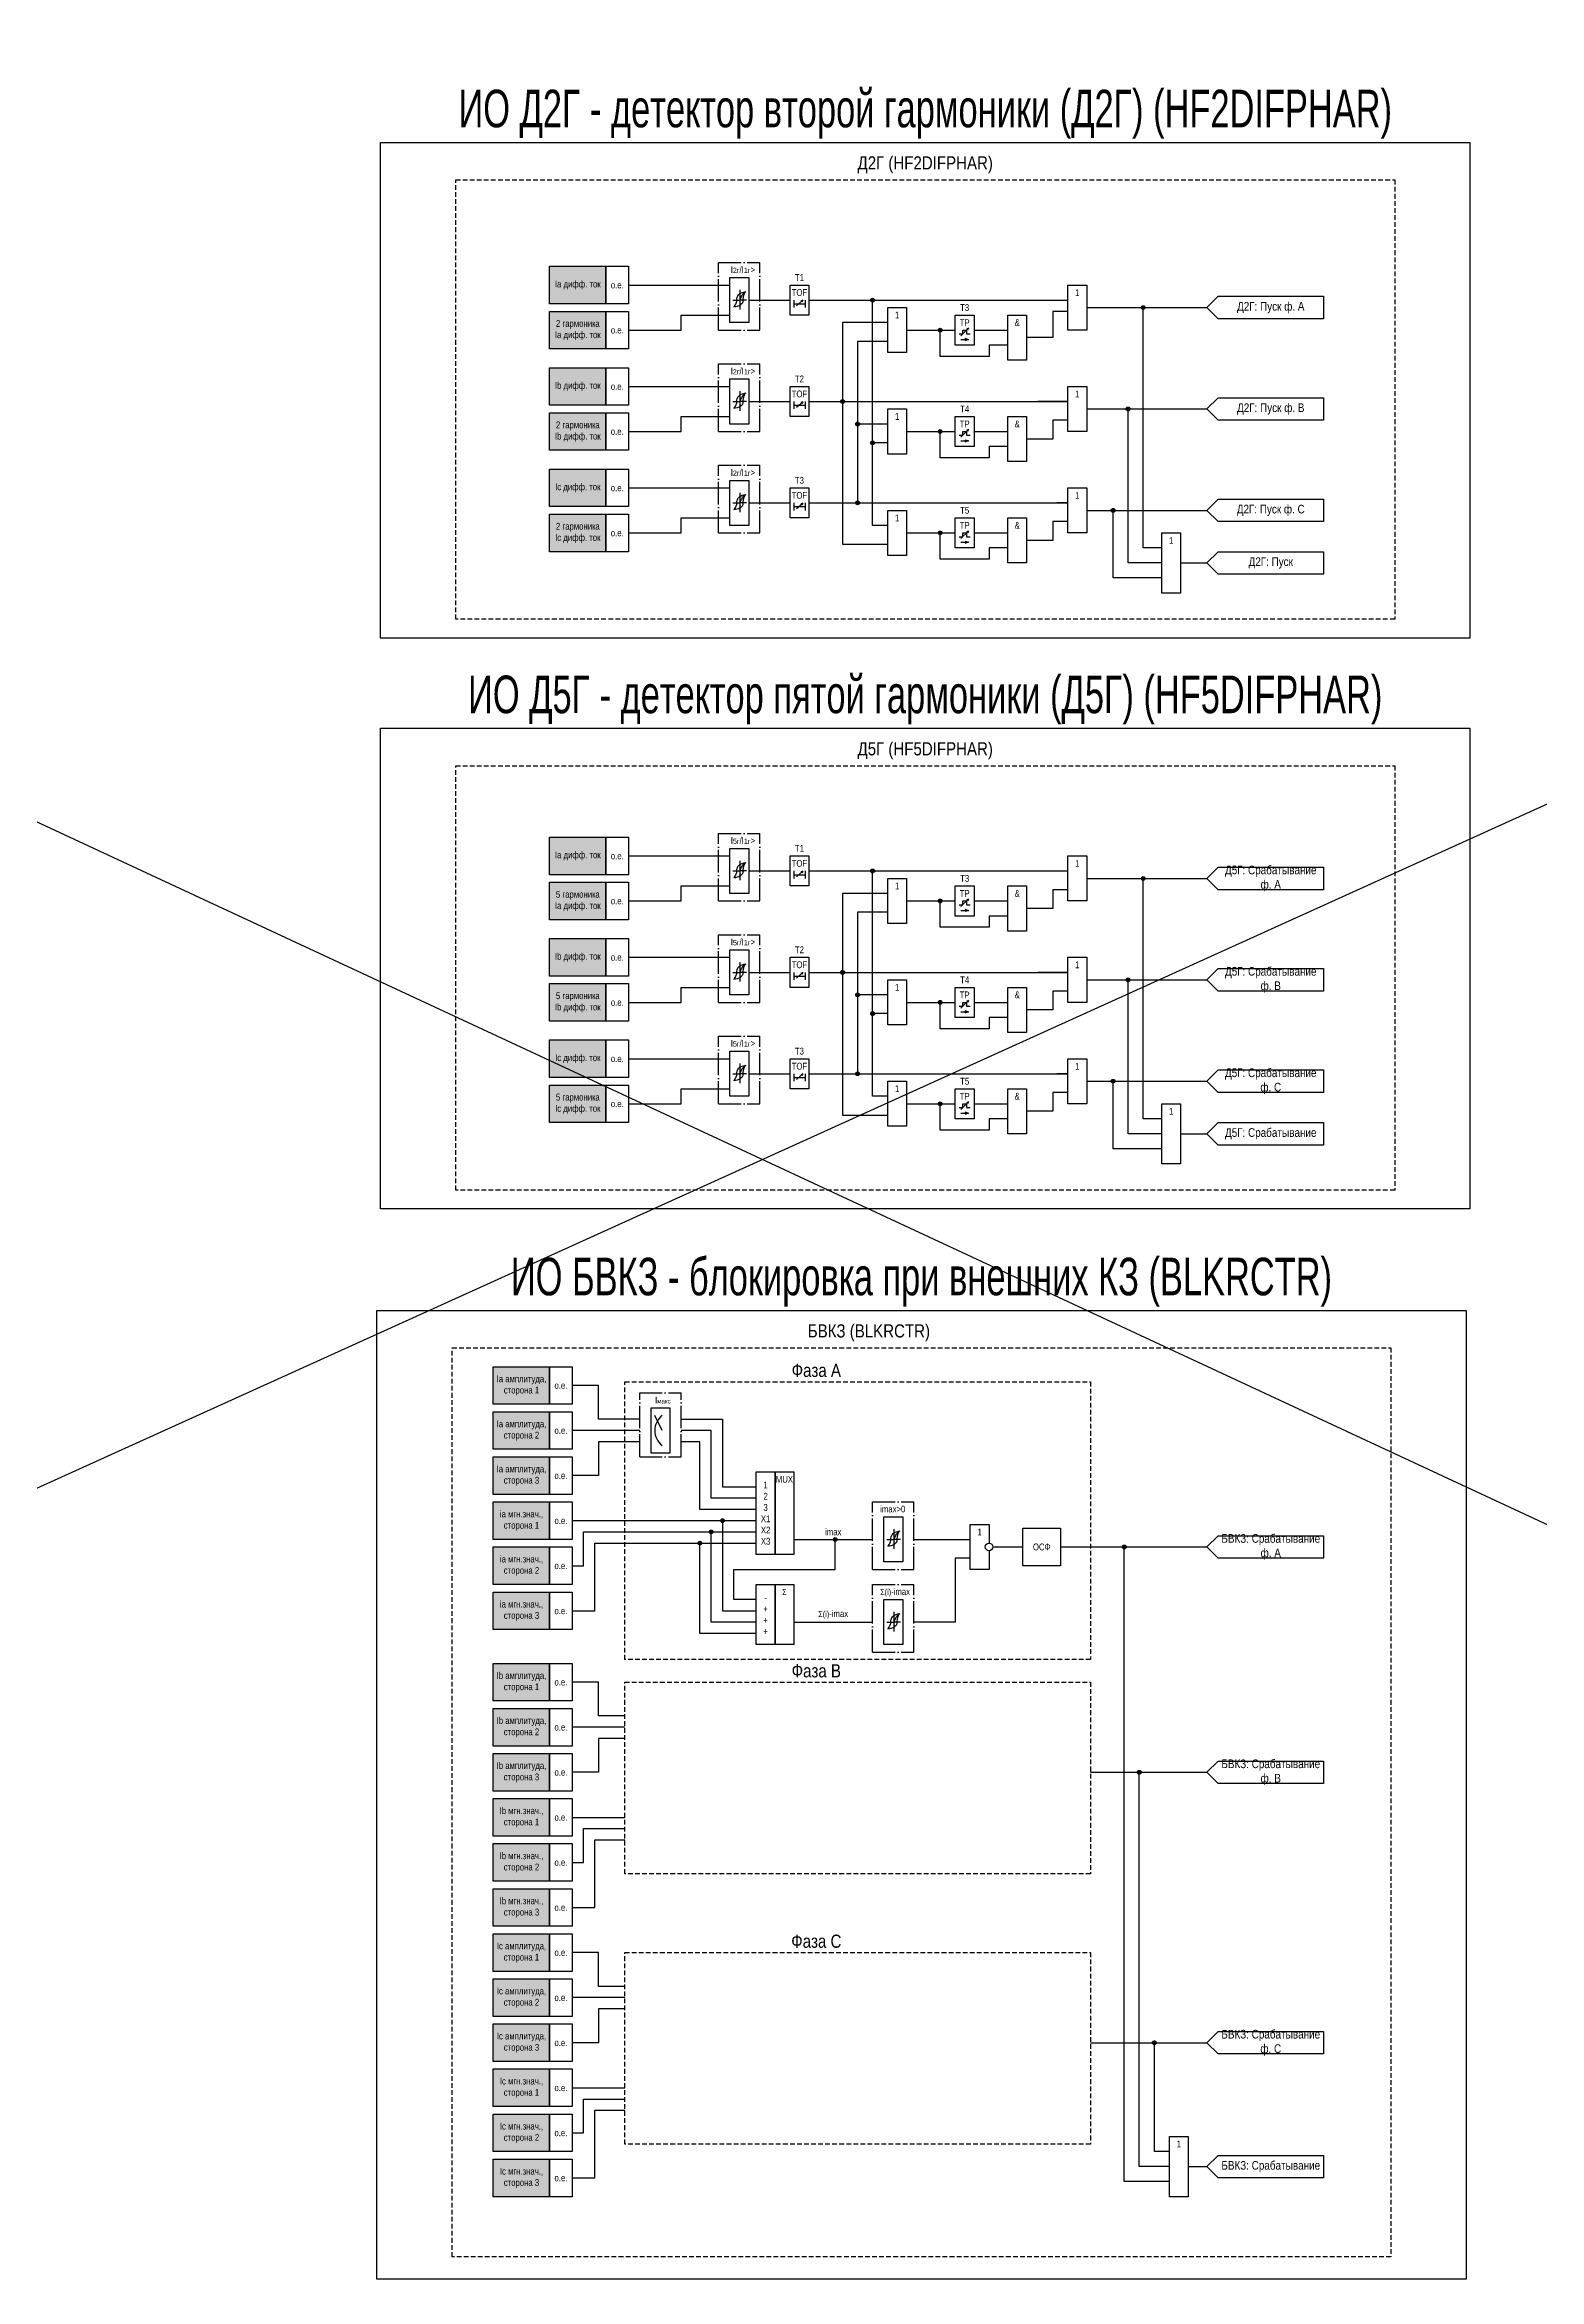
# Model space of a CAD drawing. Header units: millimetres. Extents: x -578 to 4001, y -1196 to 139.
# Drawn here: x 302 to 700, y -1195 to -600 of the extents above; entities that cross this region are included whole.
import ezdxf
from ezdxf.enums import TextEntityAlignment as Align

# ---------------------------------------------------------------- set-up
doc = ezdxf.new("R2010")
doc.units = ezdxf.units.MM
doc.linetypes.add('ACAD_ISO04W100', pattern=[30, 24, -3, 0, -3])
doc.linetypes.add('штриховая2', pattern=[0.375, 0.25, -0.125])
doc.layers.add('Основная', color=7, linetype='Continuous')
doc.styles.add('1.8_Gost_RD', font='ARIALN.TTF', dxfattribs={"height": 1.8})
doc.styles.add('2.5_Gost_RD', font='ARIALN.TTF', dxfattribs={"height": 2.5})
doc.styles.add('3.5_Gost_RD', font='ARIALN.TTF', dxfattribs={"height": 3.5})
doc.styles.add('Компонент', font='ARIALN.TTF', dxfattribs={"height": 3.5})

# ---------------------------------------------------------------- blocks, each defined once
blk = doc.blocks.new('*U898')
at = {"layer": 'Основная', "linetype": 'ACAD_ISO04W100', "ltscale": 0.25}
for p, q in [((0, 0), (11, 0)), ((0, -18), (0, 0)), ((11, -18), (11, 0)), ((0, -18), (11, -18))]:
    blk.add_line(p, q, dxfattribs=at)
at = {"layer": 'Основная', "style": 'Компонент'}
blk.add_attdef('ОУ', text='', height=3.5, dxfattribs=at).set_placement((11, 0), align=Align.MIDDLE_CENTER)
blk = doc.blocks.new('Точка')
at = {"ltscale": 100}
h = blk.add_hatch(color=256, dxfattribs=at)
h.dxf.hatch_style = 1
edge = h.paths.add_edge_path()
edge.add_arc((0, 0), 0.5, 0, 360)
blk.add_circle((0, 0), 0.5, dxfattribs=at)
blk = doc.blocks.new('*U892')
at = {"layer": 'Основная', "linetype": 'ACAD_ISO04W100', "ltscale": 0.25}
for p, q in [((0, 0), (11, 0)), ((0, -17), (0, 0)), ((11, -17), (11, 0)), ((0, -17), (11, -17))]:
    blk.add_line(p, q, dxfattribs=at)
at = {"layer": 'Основная', "style": 'Компонент'}
blk.add_attdef('ОУ', text='', height=3.5, dxfattribs=at).set_placement((11, 0), align=Align.MIDDLE_CENTER)

msp = doc.modelspace()

# ---------------------------------------------------------------- hatches: boundary and pattern name
at = {"ltscale": 100, "true_color": 0xf7941d}
h = msp.add_hatch(color=30, dxfattribs=at)
h.dxf.hatch_style = 1
h.paths.add_polyline_path([(436, -659), (451, -659), (451, -669), (436, -669)])
h = msp.add_hatch(color=30, dxfattribs=at)
h.dxf.hatch_style = 1
h.paths.add_polyline_path([(436, -671), (451, -671), (451, -681), (436, -681)])
h = msp.add_hatch(color=30, dxfattribs=at)
h.dxf.hatch_style = 1
h.paths.add_polyline_path([(436, -686), (451, -686), (451, -696), (436, -696)])
h = msp.add_hatch(color=30, dxfattribs=at)
h.dxf.hatch_style = 1
h.paths.add_polyline_path([(436, -698), (451, -698), (451, -708), (436, -708)])
h = msp.add_hatch(color=30, dxfattribs=at)
h.dxf.hatch_style = 1
h.paths.add_polyline_path([(436, -713), (451, -713), (451, -723), (436, -723)])
h = msp.add_hatch(color=30, dxfattribs=at)
h.dxf.hatch_style = 1
h.paths.add_polyline_path([(436, -725), (451, -725), (451, -735), (436, -735)])
h = msp.add_hatch(color=30, dxfattribs=at)
h.dxf.hatch_style = 1
h.paths.add_polyline_path([(436, -811), (451, -811), (451, -821), (436, -821)])
h = msp.add_hatch(color=30, dxfattribs=at)
h.dxf.hatch_style = 1
h.paths.add_polyline_path([(436, -823), (451, -823), (451, -833), (436, -833)])
h = msp.add_hatch(color=30, dxfattribs=at)
h.dxf.hatch_style = 1
h.paths.add_polyline_path([(436, -838), (451, -838), (451, -848), (436, -848)])
h = msp.add_hatch(color=30, dxfattribs=at)
h.dxf.hatch_style = 1
h.paths.add_polyline_path([(436, -850), (451, -850), (451, -860), (436, -860)])
h = msp.add_hatch(color=30, dxfattribs=at)
h.dxf.hatch_style = 1
h.paths.add_polyline_path([(436, -865), (451, -865), (451, -875), (436, -875)])
h = msp.add_hatch(color=30, dxfattribs=at)
h.dxf.hatch_style = 1
h.paths.add_polyline_path([(436, -877), (451, -877), (451, -887), (436, -887)])
h = msp.add_hatch(color=30, dxfattribs=at)
h.dxf.hatch_style = 1
h.paths.add_polyline_path([(421, -952), (436, -952), (436, -962), (421, -962)])
h = msp.add_hatch(color=30, dxfattribs=at)
h.dxf.hatch_style = 1
h.paths.add_polyline_path([(421, -964), (436, -964), (436, -974), (421, -974)])
h = msp.add_hatch(color=30, dxfattribs=at)
h.dxf.hatch_style = 1
h.paths.add_polyline_path([(421, -976), (436, -976), (436, -986), (421, -986)])
h = msp.add_hatch(color=30, dxfattribs=at)
h.dxf.hatch_style = 1
h.paths.add_polyline_path([(421, -988), (436, -988), (436, -998), (421, -998)])
h = msp.add_hatch(color=30, dxfattribs=at)
h.dxf.hatch_style = 1
h.paths.add_polyline_path([(421, -1000), (436, -1000), (436, -1010), (421, -1010)])
h = msp.add_hatch(color=30, dxfattribs=at)
h.dxf.hatch_style = 1
h.paths.add_polyline_path([(421, -1012), (436, -1012), (436, -1022), (421, -1022)])
h = msp.add_hatch(color=30, dxfattribs=at)
h.dxf.hatch_style = 1
h.paths.add_polyline_path([(421, -1031), (436, -1031), (436, -1041), (421, -1041)])
h = msp.add_hatch(color=30, dxfattribs=at)
h.dxf.hatch_style = 1
h.paths.add_polyline_path([(421, -1043), (436, -1043), (436, -1053), (421, -1053)])
h = msp.add_hatch(color=30, dxfattribs=at)
h.dxf.hatch_style = 1
h.paths.add_polyline_path([(421, -1055), (436, -1055), (436, -1065), (421, -1065)])
h = msp.add_hatch(color=30, dxfattribs=at)
h.dxf.hatch_style = 1
h.paths.add_polyline_path([(421, -1067), (436, -1067), (436, -1077), (421, -1077)])
h = msp.add_hatch(color=30, dxfattribs=at)
h.dxf.hatch_style = 1
h.paths.add_polyline_path([(421, -1079), (436, -1079), (436, -1089), (421, -1089)])
h = msp.add_hatch(color=30, dxfattribs=at)
h.dxf.hatch_style = 1
h.paths.add_polyline_path([(421, -1091), (436, -1091), (436, -1101), (421, -1101)])
h = msp.add_hatch(color=30, dxfattribs=at)
h.dxf.hatch_style = 1
h.paths.add_polyline_path([(421, -1103), (436, -1103), (436, -1113), (421, -1113)])
h = msp.add_hatch(color=30, dxfattribs=at)
h.dxf.hatch_style = 1
h.paths.add_polyline_path([(421, -1115), (436, -1115), (436, -1125), (421, -1125)])
h = msp.add_hatch(color=30, dxfattribs=at)
h.dxf.hatch_style = 1
h.paths.add_polyline_path([(421, -1127), (436, -1127), (436, -1137), (421, -1137)])
h = msp.add_hatch(color=30, dxfattribs=at)
h.dxf.hatch_style = 1
h.paths.add_polyline_path([(421, -1139), (436, -1139), (436, -1149), (421, -1149)])
h = msp.add_hatch(color=30, dxfattribs=at)
h.dxf.hatch_style = 1
h.paths.add_polyline_path([(421, -1151), (436, -1151), (436, -1161), (421, -1161)])
h = msp.add_hatch(color=30, dxfattribs=at)
h.dxf.hatch_style = 1
h.paths.add_polyline_path([(421, -1163), (436, -1163), (436, -1173), (421, -1173)])

# ---------------------------------------------------------------- linework, layer by layer
at = {"ltscale": 100}
for p, q in [((1148, -600), (-150, -1188)), ((-96, -623), (1024, -1144)), ((545.5, -677.5), (547.5, -675.5)), ((547.5, -675.5), (546.99, -675.75)), ((547.5, -675.5), (547.26, -675.98)), ((549, -676), (558, -676)), ((545.5, -678.5), (547.5, -678.5)), ((545.5, -704.5), (547.5, -702.5)), ((545.5, -705.5), (547.5, -705.5)), ((547.5, -702.5), (546.99, -702.75)), ((547.5, -702.5), (547.26, -702.98)), ((549, -703), (558, -703)), ((545.5, -731.5), (547.5, -729.5)), ((547.5, -729.5), (546.99, -729.75)), ((547.5, -729.5), (547.26, -729.98)), ((549, -730), (558, -730)), ((545.5, -732.5), (547.5, -732.5)), ((545.5, -829.5), (547.5, -827.5)), ((545.5, -830.5), (547.5, -830.5)), ((547.5, -827.5), (546.99, -827.75)), ((547.5, -827.5), (547.26, -827.98)), ((549, -828), (558, -828)), ((545.5, -856.5), (547.5, -854.5)), ((547.5, -854.5), (546.99, -854.75)), ((547.5, -854.5), (547.26, -854.98)), ((549, -855), (558, -855)), ((545.5, -857.5), (547.5, -857.5)), ((545.5, -883.5), (547.5, -881.5)), ((545.5, -884.5), (547.5, -884.5)), ((547.5, -881.5), (546.99, -881.75)), ((547.5, -881.5), (547.26, -881.98)), ((549, -882), (558, -882))]:
    msp.add_line(p, q, dxfattribs=at)
at = {"color": 7, "ltscale": 100}
for p, q in [((501.7, -669.54), (503.37, -668.05)), ((503.37, -668.05), (502.85, -668.27)), ((503.37, -668.05), (503.11, -668.52)), ((501.7, -696.54), (503.37, -695.05)), ((503.37, -695.05), (502.85, -695.27)), ((503.37, -695.05), (503.11, -695.52)), ((501.7, -723.54), (503.37, -722.05)), ((503.37, -722.05), (502.85, -722.27)), ((503.37, -722.05), (503.11, -722.52)), ((501.7, -821.54), (503.37, -820.05)), ((503.37, -820.05), (502.85, -820.27)), ((503.37, -820.05), (503.11, -820.52)), ((501.7, -848.54), (503.37, -847.05)), ((503.37, -847.05), (502.85, -847.27)), ((503.37, -847.05), (503.11, -847.52)), ((501.7, -875.54), (503.37, -874.05)), ((503.37, -874.05), (502.85, -874.27)), ((503.37, -874.05), (503.11, -874.52)), ((466, -969), (464, -965))]:
    msp.add_line(p, q, dxfattribs=at)
at = {"color": 6, "ltscale": 100}
for points in [[(391, -626), (681, -626), (681, -758), (391, -758)], [(391, -782), (681, -782), (681, -910), (391, -910)]]:
    msp.add_lwpolyline(points, close=True, dxfattribs=at)
at = {"ltscale": 100}
for points in [[(436, -659), (451, -659), (451, -669), (436, -669)], [(451, -659), (457, -659), (457, -669), (451, -669)], [(500, -664), (505, -664), (505, -672), (500, -672)], [(436, -671), (451, -671), (451, -681), (436, -681)], [(451, -671), (457, -671), (457, -681), (451, -681)], [(544, -672), (549, -672), (549, -680), (544, -680)], [(436, -686), (451, -686), (451, -696), (436, -696)], [(451, -686), (457, -686), (457, -696), (451, -696)], [(500, -691), (505, -691), (505, -699), (500, -699)], [(436, -698), (451, -698), (451, -708), (436, -708)], [(451, -698), (457, -698), (457, -708), (451, -708)], [(544, -699), (549, -699), (549, -707), (544, -707)], [(436, -713), (451, -713), (451, -723), (436, -723)], [(451, -713), (457, -713), (457, -723), (451, -723)], [(500, -718), (505, -718), (505, -726), (500, -726)], [(436, -725), (451, -725), (451, -735), (436, -735)], [(451, -725), (457, -725), (457, -735), (451, -735)], [(544, -726), (549, -726), (549, -734), (544, -734)], [(599, -730), (604, -730), (604, -746), (599, -746)], [(436, -811), (451, -811), (451, -821), (436, -821)], [(451, -811), (457, -811), (457, -821), (451, -821)], [(500, -816), (505, -816), (505, -824), (500, -824)], [(436, -823), (451, -823), (451, -833), (436, -833)], [(451, -823), (457, -823), (457, -833), (451, -833)], [(544, -824), (549, -824), (549, -832), (544, -832)], [(436, -838), (451, -838), (451, -848), (436, -848)], [(451, -838), (457, -838), (457, -848), (451, -848)], [(500, -843), (505, -843), (505, -851), (500, -851)], [(436, -850), (451, -850), (451, -860), (436, -860)], [(451, -850), (457, -850), (457, -860), (451, -860)], [(544, -851), (549, -851), (549, -859), (544, -859)], [(436, -865), (451, -865), (451, -875), (436, -875)], [(451, -865), (457, -865), (457, -875), (451, -875)], [(500, -870), (505, -870), (505, -878), (500, -878)], [(436, -877), (451, -877), (451, -887), (436, -887)], [(451, -877), (457, -877), (457, -887), (451, -887)], [(544, -878), (549, -878), (549, -886), (544, -886)], [(599, -882), (604, -882), (604, -898), (599, -898)], [(421, -952), (436, -952), (436, -962), (421, -962)], [(436, -952), (442, -952), (442, -962), (436, -962)], [(463, -963), (468, -963), (468, -975), (463, -975)], [(421, -964), (436, -964), (436, -974), (421, -974)], [(436, -964), (442, -964), (442, -974), (436, -974)], [(421, -976), (436, -976), (436, -986), (421, -986)], [(436, -976), (442, -976), (442, -986), (436, -986)], [(491, -980), (496, -980), (496, -1002), (491, -1002)], [(496, -980), (501, -980), (501, -1002), (496, -1002)], [(421, -988), (436, -988), (436, -998), (421, -998)], [(436, -988), (442, -988), (442, -998), (436, -998)], [(562, -995), (572, -995), (572, -1005), (562, -1005)], [(421, -1000), (436, -1000), (436, -1010), (421, -1010)], [(436, -1000), (442, -1000), (442, -1010), (436, -1010)], [(491, -1010), (496, -1010), (496, -1026), (491, -1026)], [(496, -1010), (501, -1010), (501, -1026), (496, -1026)], [(421, -1012), (436, -1012), (436, -1022), (421, -1022)], [(436, -1012), (442, -1012), (442, -1022), (436, -1022)], [(421, -1031), (436, -1031), (436, -1041), (421, -1041)], [(436, -1031), (442, -1031), (442, -1041), (436, -1041)], [(421, -1043), (436, -1043), (436, -1053), (421, -1053)], [(436, -1043), (442, -1043), (442, -1053), (436, -1053)], [(421, -1055), (436, -1055), (436, -1065), (421, -1065)], [(436, -1055), (442, -1055), (442, -1065), (436, -1065)], [(421, -1067), (436, -1067), (436, -1077), (421, -1077)], [(436, -1067), (442, -1067), (442, -1077), (436, -1077)], [(421, -1079), (436, -1079), (436, -1089), (421, -1089)], [(436, -1079), (442, -1079), (442, -1089), (436, -1089)], [(421, -1091), (436, -1091), (436, -1101), (421, -1101)], [(436, -1091), (442, -1091), (442, -1101), (436, -1101)], [(421, -1103), (436, -1103), (436, -1113), (421, -1113)], [(436, -1103), (442, -1103), (442, -1113), (436, -1113)], [(421, -1115), (436, -1115), (436, -1125), (421, -1125)], [(436, -1115), (442, -1115), (442, -1125), (436, -1125)], [(421, -1127), (436, -1127), (436, -1137), (421, -1137)], [(436, -1127), (442, -1127), (442, -1137), (436, -1137)], [(421, -1139), (436, -1139), (436, -1149), (421, -1149)], [(436, -1139), (442, -1139), (442, -1149), (436, -1149)], [(421, -1151), (436, -1151), (436, -1161), (421, -1161)], [(436, -1151), (442, -1151), (442, -1161), (436, -1161)], [(601, -1157), (606, -1157), (606, -1173), (601, -1173)], [(421, -1163), (436, -1163), (436, -1173), (421, -1173)], [(436, -1163), (442, -1163), (442, -1173), (436, -1173)]]:
    msp.add_lwpolyline(points, close=True, dxfattribs=at)
for points in [[(457, -676), (471, -676), (471, -672), (484, -672)], [(501, -668), (501, -670)], [(501, -669), (504, -669)], [(504, -668), (504, -670)], [(505, -668), (574, -668)], [(526, -728), (522, -728), (522, -668)], [(574, -671), (570, -671), (570, -678), (563, -678)], [(579, -670), (611, -670)], [(599, -734), (594, -734), (594, -670)], [(526, -674), (514, -674), (514, -733), (526, -733)], [(531, -676), (544, -676)], [(558, -680), (553, -680), (553, -683), (540, -683), (540, -676)], [(546.5, -678.17), (547.5, -678.5), (546.5, -678.83)], [(526, -679), (518, -679), (518, -722)], [(501, -695), (501, -697)], [(501, -696), (504, -696)], [(504, -695), (504, -697)], [(505, -695), (574, -695)], [(574, -695), (566, -695)], [(457, -703), (471, -703), (471, -699), (484, -699)], [(526, -701), (518, -701)], [(574, -700), (570, -700), (570, -705), (563, -705)], [(574, -700), (570, -700)], [(579, -697), (611, -697)], [(599, -738), (590, -738), (590, -697)], [(526, -706), (522, -706)], [(531, -703), (544, -703)], [(558, -707), (553, -707), (553, -710), (540, -710), (540, -703)], [(546.5, -705.17), (547.5, -705.5), (546.5, -705.83)], [(501, -722), (501, -724)], [(501, -723), (504, -723)], [(504, -722), (504, -724)], [(505, -722), (574, -722)], [(574, -722), (571, -722)], [(579, -724), (611, -724)], [(599, -742), (586, -742), (586, -724)], [(457, -730), (471, -730), (471, -726), (484, -726)], [(526, -728), (523, -728)], [(531, -730), (544, -730)], [(558, -734), (553, -734), (553, -737), (540, -737), (540, -730)], [(574, -727), (570, -727), (570, -732), (563, -732)], [(546.5, -732.17), (547.5, -732.5), (546.5, -732.83)], [(604, -738), (611, -738)], [(501, -820), (501, -822)], [(501, -821), (504, -821)], [(504, -820), (504, -822)], [(505, -820), (574, -820)], [(526, -880), (522, -880), (522, -820)], [(457, -828), (471, -828), (471, -824), (484, -824)], [(526, -826), (514, -826), (514, -885), (526, -885)], [(574, -825), (570, -825), (570, -830), (563, -830)], [(579, -822), (611, -822)], [(599, -886), (594, -886), (594, -822)], [(526, -831), (518, -831), (518, -874)], [(531, -828), (544, -828)], [(558, -832), (553, -832), (553, -835), (540, -835), (540, -828)], [(546.5, -830.17), (547.5, -830.5), (546.5, -830.83)], [(501, -847), (501, -849)], [(501, -848), (504, -848)], [(504, -847), (504, -849)], [(505, -847), (574, -847)], [(574, -847), (566, -847)], [(579, -849), (611, -849)], [(599, -890), (590, -890), (590, -849)], [(457, -855), (471, -855), (471, -851), (484, -851)], [(526, -853), (518, -853)], [(531, -855), (544, -855)], [(558, -859), (553, -859), (553, -862), (540, -862), (540, -855)], [(574, -852), (570, -852), (570, -857), (563, -857)], [(574, -852), (570, -852)], [(526, -858), (522, -858)], [(546.5, -857.17), (547.5, -857.5), (546.5, -857.83)], [(501, -874), (501, -876)], [(504, -874), (504, -876)], [(505, -874), (574, -874)], [(574, -874), (571, -874)], [(457, -882), (471, -882), (471, -878), (484, -878)], [(501, -875), (504, -875)], [(526, -880), (523, -880)], [(574, -879), (570, -879), (570, -884), (563, -884)], [(579, -876), (611, -876)], [(599, -894), (586, -894), (586, -876)], [(531, -882), (544, -882)], [(558, -886), (553, -886), (553, -889), (540, -889), (540, -882)], [(546.5, -884.17), (547.5, -884.5), (546.5, -884.83)], [(604, -890), (611, -890)], [(460, -966), (449, -966), (449, -957), (442, -957)], [(460, -969), (445, -969), (445, -969), (442, -969)], [(471, -966), (482, -966), (482, -984), (491, -984)], [(491, -987), (479, -987), (479, -969), (471, -969)], [(460, -972), (449, -972), (449, -981), (442, -981)], [(491, -990), (476, -990), (476, -972), (471, -972)], [(442, -993), (491, -993)], [(482, -993), (482, -1017), (491, -1017)], [(442, -1005), (445, -1005), (445, -996), (491, -996)], [(442, -1017), (448, -1017), (448, -999), (491, -999)], [(491, -1023), (476, -1023), (476, -999)], [(491, -1020), (479, -1020), (479, -996)], [(491, -1014), (485, -1014), (485, -1006), (512, -1006), (512, -998)], [(501, -998), (522, -998)], [(533, -998), (548, -998)], [(548, -1003), (544, -1003), (544, -1020), (533, -1020)], [(554, -1000), (562, -1000)], [(572, -1000), (611, -1000)], [(601, -1169), (589, -1169), (589, -1000)], [(501, -1020), (522, -1020)], [(456, -1045), (449, -1045), (449, -1036), (442, -1036)], [(456, -1048), (445, -1048), (445, -1048), (442, -1048)], [(456, -1051), (449, -1051), (449, -1060), (442, -1060)], [(580, -1060), (611, -1060)], [(601, -1165), (593, -1165), (593, -1060)], [(442, -1072), (456, -1072)], [(442, -1084), (445, -1084), (445, -1075), (456, -1075)], [(442, -1096), (448, -1096), (448, -1078), (456, -1078)], [(456, -1117), (449, -1117), (449, -1108), (442, -1108)], [(456, -1120), (445, -1120), (445, -1120), (442, -1120)], [(456, -1123), (449, -1123), (449, -1132), (442, -1132)], [(580, -1132), (611, -1132)], [(601, -1161), (597, -1161), (597, -1132)], [(442, -1144), (456, -1144)], [(442, -1156), (445, -1156), (445, -1147), (456, -1147)], [(442, -1168), (448, -1168), (448, -1150), (456, -1150)], [(606, -1165), (611, -1165)]]:
    msp.add_lwpolyline(points, dxfattribs=at)
at = {"color": 7, "ltscale": 100}
for points in [[(545, -677), (546, -677), (546, -676), (547, -676), (547, -677), (548, -677)], [(545, -704), (546, -704), (546, -703), (547, -703), (547, -704), (548, -704)], [(545, -731), (546, -731), (546, -730), (547, -730), (547, -731), (548, -731)], [(545, -829), (546, -829), (546, -828), (547, -828), (547, -829), (548, -829)], [(545, -856), (546, -856), (546, -855), (547, -855), (547, -856), (548, -856)], [(545, -883), (546, -883), (546, -882), (547, -882), (547, -883), (548, -883)]]:
    msp.add_lwpolyline(points, dxfattribs=at)
at = {"color": 3, "ltscale": 100}
msp.add_lwpolyline([(390, -937), (680, -937), (680, -1195), (390, -1195)], close=True, dxfattribs=at)
at = {"color": 251, "linetype": 'штриховая2', "ltscale": 5, "true_color": 0x58595b}
for points in [[(456, -956), (580, -956), (580, -1030), (456, -1030)], [(456, -1036), (580, -1036), (580, -1087), (456, -1087)], [(456, -1108), (580, -1108), (580, -1159), (456, -1159)]]:
    msp.add_lwpolyline(points, close=True, dxfattribs=at)
at = {"color": 7, "ltscale": 100}
msp.add_arc((469, -969), 5, 126.8699, 233.1301, dxfattribs=at)
at = {"layer": 'Основная', "color": 7, "ltscale": 100}
for p, q in [((457, -664), (484, -664)), ((484.79, -668), (486.6, -668)), ((488.42, -668), (486.6, -668)), ((457, -691), (484, -691)), ((484.79, -695), (486.6, -695)), ((488.42, -695), (486.6, -695)), ((457, -718), (484, -718)), ((484.79, -722), (486.6, -722)), ((488.42, -722), (486.6, -722)), ((457, -816), (484, -816)), ((484.79, -820), (486.6, -820)), ((488.42, -820), (486.6, -820)), ((457, -843), (484, -843)), ((484.79, -847), (486.6, -847)), ((488.42, -847), (486.6, -847)), ((457, -870), (484, -870)), ((484.79, -874), (486.6, -874)), ((488.42, -874), (486.6, -874)), ((525.79, -998), (527.6, -998)), ((529.42, -998), (527.6, -998)), ((525.79, -1020), (527.6, -1020)), ((529.42, -1020), (527.6, -1020))]:
    msp.add_line(p, q, dxfattribs=at)
at = {"layer": 'Основная', "ltscale": 100}
for p, q in [((484, -663.5), (484, -662)), ((484, -662), (489, -662)), ((484, -671), (484, -663)), ((489, -662), (489, -668)), ((484, -674), (484, -671)), ((489, -668), (500, -668)), ((489, -668), (489, -674)), ((489, -674), (484, -674)), ((484, -690.5), (484, -689)), ((484, -689), (489, -689)), ((484, -698), (484, -690)), ((489, -689), (489, -695)), ((489, -695), (500, -695)), ((489, -695), (489, -701)), ((484, -701), (484, -698)), ((489, -701), (484, -701)), ((484, -717.5), (484, -716)), ((484, -716), (489, -716)), ((484, -725), (484, -717)), ((489, -716), (489, -722)), ((484, -728), (484, -725)), ((489, -722), (500, -722)), ((489, -722), (489, -728)), ((489, -728), (484, -728)), ((484, -815.5), (484, -814)), ((484, -814), (489, -814)), ((484, -823), (484, -815)), ((489, -814), (489, -820)), ((489, -820), (500, -820)), ((489, -820), (489, -826)), ((484, -826), (484, -823)), ((489, -826), (484, -826)), ((484, -842.5), (484, -841)), ((484, -841), (489, -841)), ((484, -850), (484, -842)), ((489, -841), (489, -847)), ((484, -853), (484, -850)), ((489, -847), (500, -847)), ((489, -847), (489, -853)), ((489, -853), (484, -853)), ((484, -869.5), (484, -868)), ((484, -868), (489, -868)), ((489, -868), (489, -874)), ((484, -877), (484, -869)), ((489, -874), (500, -874)), ((489, -874), (489, -880)), ((484, -880), (484, -877)), ((489, -880), (484, -880)), ((525, -993.5), (525, -992)), ((525, -992), (530, -992)), ((525, -1001), (525, -993)), ((530, -992), (530, -998)), ((530, -998), (530, -1004)), ((525, -1004), (525, -1001)), ((530, -1004), (525, -1004)), ((525, -1015.5), (525, -1014)), ((525, -1014), (530, -1014)), ((525, -1023), (525, -1015)), ((530, -1014), (530, -1020)), ((525, -1026), (525, -1023)), ((530, -1020), (530, -1026)), ((530, -1026), (525, -1026))]:
    msp.add_line(p, q, dxfattribs=at)
at = {"layer": 'Основная'}
for p, q in [((486.6, -665.28), (486.6, -670.48)), ((486.6, -692.28), (486.6, -697.48)), ((486.6, -719.28), (486.6, -724.48)), ((486.6, -817.28), (486.6, -822.48)), ((486.6, -844.28), (486.6, -849.48)), ((486.6, -871.28), (486.6, -876.48)), ((527.6, -995.28), (527.6, -1000.48)), ((527.6, -1017.28), (527.6, -1022.48))]:
    msp.add_line(p, q, dxfattribs=at)
at = {"layer": 'Основная', "linetype": 'штриховая2', "ltscale": 5}
for points in [[(411, -636), (661, -636), (661, -753), (411, -753)], [(411, -792), (661, -792), (661, -905), (411, -905)], [(410, -947), (660, -947), (660, -1189), (410, -1189)]]:
    msp.add_lwpolyline(points, close=True, dxfattribs=at)
at = {"layer": 'Основная', "ltscale": 100}
for points in [[(574, -664), (579, -664), (579, -676), (574, -676)], [(526, -670), (531, -670), (531, -682), (526, -682)], [(558, -672), (563, -672), (563, -684), (558, -684)], [(642, -667), (642, -673), (614, -673), (611, -670), (614, -667)], [(574, -691), (579, -691), (579, -703), (574, -703)], [(642, -694), (642, -700), (614, -700), (611, -697), (614, -694)], [(526, -697), (531, -697), (531, -709), (526, -709)], [(558, -699), (563, -699), (563, -711), (558, -711)], [(574, -718), (579, -718), (579, -730), (574, -730)], [(526, -724), (531, -724), (531, -736), (526, -736)], [(642, -721), (642, -727), (614, -727), (611, -724), (614, -721)], [(558, -726), (563, -726), (563, -738), (558, -738)], [(642, -735), (642, -741), (614, -741), (611, -738), (614, -735)], [(574, -816), (579, -816), (579, -828), (574, -828)], [(642, -819), (642, -825), (614, -825), (611, -822), (614, -819)], [(526, -822), (531, -822), (531, -834), (526, -834)], [(558, -824), (563, -824), (563, -836), (558, -836)], [(574, -843), (579, -843), (579, -855), (574, -855)], [(526, -849), (531, -849), (531, -861), (526, -861)], [(642, -846), (642, -852), (614, -852), (611, -849), (614, -846)], [(558, -851), (563, -851), (563, -863), (558, -863)], [(574, -870), (579, -870), (579, -882), (574, -882)], [(642, -873), (642, -879), (614, -879), (611, -876), (614, -873)], [(526, -876), (531, -876), (531, -888), (526, -888)], [(558, -878), (563, -878), (563, -890), (558, -890)], [(642, -887), (642, -893), (614, -893), (611, -890), (614, -887)], [(642, -997), (642, -1003), (614, -1003), (611, -1000), (614, -997)], [(642, -1057), (642, -1063), (614, -1063), (611, -1060), (614, -1057)], [(642, -1129), (642, -1135), (614, -1135), (611, -1132), (614, -1129)], [(642, -1162), (642, -1168), (614, -1168), (611, -1165), (614, -1162)]]:
    msp.add_lwpolyline(points, close=True, dxfattribs=at)
msp.add_lwpolyline([(553, -1001), (553, -1006), (548, -1006), (548, -994), (553, -994), (553, -999)], dxfattribs=at)
msp.add_circle((553, -1000), 1, dxfattribs=at)
at = {"layer": 'Основная'}
for points in [[(485.8, -668.08), (485.95, -667.29), (486.44, -666.46), (488.2, -665.74)], [(486.6, -668), (487, -667.28), (487.47, -666.4), (488.2, -665.74)], [(487.48, -668.08), (487.6, -667.29), (487.81, -666.46), (488.2, -665.74)], [(485.8, -668.08), (485.6, -668.87), (485, -669.88)], [(487.48, -668.08), (487.25, -668.87), (486.76, -669.33), (485, -669.88)], [(485.8, -695.08), (485.6, -695.87), (485, -696.88)], [(487.48, -695.08), (487.25, -695.87), (486.76, -696.33), (485, -696.88)], [(485.8, -695.08), (485.95, -694.29), (486.44, -693.46), (488.2, -692.74)], [(486.6, -695), (487, -694.28), (487.47, -693.4), (488.2, -692.74)], [(487.48, -695.08), (487.6, -694.29), (487.81, -693.46), (488.2, -692.74)], [(485.8, -722.08), (485.95, -721.29), (486.44, -720.46), (488.2, -719.74)], [(486.6, -722), (487, -721.28), (487.47, -720.4), (488.2, -719.74)], [(487.48, -722.08), (487.6, -721.29), (487.81, -720.46), (488.2, -719.74)], [(485.8, -722.08), (485.6, -722.87), (485, -723.88)], [(487.48, -722.08), (487.25, -722.87), (486.76, -723.33), (485, -723.88)], [(485.8, -820.08), (485.6, -820.87), (485, -821.88)], [(487.48, -820.08), (487.25, -820.87), (486.76, -821.33), (485, -821.88)], [(485.8, -820.08), (485.95, -819.29), (486.44, -818.46), (488.2, -817.74)], [(486.6, -820), (487, -819.28), (487.47, -818.4), (488.2, -817.74)], [(487.48, -820.08), (487.6, -819.29), (487.81, -818.46), (488.2, -817.74)], [(485.8, -847.08), (485.95, -846.29), (486.44, -845.46), (488.2, -844.74)], [(486.6, -847), (487, -846.28), (487.47, -845.4), (488.2, -844.74)], [(487.48, -847.08), (487.6, -846.29), (487.81, -845.46), (488.2, -844.74)], [(485.8, -847.08), (485.6, -847.87), (485, -848.88)], [(487.48, -847.08), (487.25, -847.87), (486.76, -848.33), (485, -848.88)], [(485.8, -874.08), (485.6, -874.87), (485, -875.88)], [(487.48, -874.08), (487.25, -874.87), (486.76, -875.33), (485, -875.88)], [(485.8, -874.08), (485.95, -873.29), (486.44, -872.46), (488.2, -871.74)], [(486.6, -874), (487, -873.28), (487.47, -872.4), (488.2, -871.74)], [(487.48, -874.08), (487.6, -873.29), (487.81, -872.46), (488.2, -871.74)], [(526.8, -998.08), (526.6, -998.87), (526, -999.88)], [(528.48, -998.08), (528.25, -998.87), (527.76, -999.33), (526, -999.88)], [(526.8, -998.08), (526.95, -997.29), (527.44, -996.46), (529.2, -995.74)], [(527.6, -998), (528, -997.28), (528.47, -996.4), (529.2, -995.74)], [(528.48, -998.08), (528.6, -997.29), (528.81, -996.46), (529.2, -995.74)], [(526.8, -1020.08), (526.6, -1020.87), (526, -1021.88)], [(528.48, -1020.08), (528.25, -1020.87), (527.76, -1021.33), (526, -1021.88)], [(526.8, -1020.08), (526.95, -1019.29), (527.44, -1018.46), (529.2, -1017.74)], [(527.6, -1020), (528, -1019.28), (528.47, -1018.4), (529.2, -1017.74)], [(528.48, -1020.08), (528.6, -1019.29), (528.81, -1018.46), (529.2, -1017.74)]]:
    msp.add_spline(points, degree=3, dxfattribs=at)

# ---------------------------------------------------------------- block references
at = {"layer": 'Основная', "ltscale": 0.25}
for name, p in [('*U898', (481, -658)), ('*U898', (481, -685)), ('*U898', (481, -712)), ('*U898', (481, -810)), ('*U898', (481, -837)), ('*U898', (481, -864)), ('*U892', (460, -959)), ('*U898', (522, -988)), ('*U898', (522, -1010))]:
    msp.add_blockref(name, p, dxfattribs=at)
at = {"layer": 'Основная', "ltscale": 100}
for p in [(522, -668), (594, -670), (540, -676), (514, -695), (518, -701), (590, -697), (522, -706), (540, -703), (518, -722), (586, -724), (540, -730), (522, -820), (594, -822), (540, -828), (514, -847), (590, -849), (518, -853), (540, -855), (522, -858), (518, -874), (586, -876), (540, -882), (482, -993), (476, -999), (479, -996), (512, -998), (589, -1000), (593, -1060), (597, -1132)]:
    msp.add_blockref('Точка', p, dxfattribs=at)

# ---------------------------------------------------------------- texts
at = {"color": 6, "ltscale": 100, "char_height": 10, "width": 290, "attachment_point": 5, "style": '3.5_Gost_RD'}
for s, insert in [('{\\W0.8;ИО Д2Г - детектор второй гармоники (Д2Г) (HF2DIFPHAR)}', (536, -618.5)), ('{\\W0.8;ИО Д5Г - детектор пятой гармоники (Д5Г) (HF5DIFPHAR)}', (536, -774.5))]:
    msp.add_mtext(s, dxfattribs=dict(at, insert=insert))
at = {"color": 30, "ltscale": 100, "attachment_point": 5, "style": '3.5_Gost_RD'}
for s, insert, char_height, width in [('\\pt108.5;Д2Г (HF2DIFPHAR)', (536, -632), 3.5, 250), ('\\pt108.5;Д5Г (HF5DIFPHAR)', (536, -788), 3.5, 250), ('{\\W0.8;\\C3;ИО БВКЗ - блокировка при внешних КЗ (BLKRCTR)}', (535, -929.5), 10, 290), ('\\pt108.5;БВКЗ (BLKRCTR)', (521, -943), 3.5, 250)]:
    msp.add_mtext(s, dxfattribs=dict(at, insert=insert, char_height=char_height, width=width))
at = {"ltscale": 100, "char_height": 1.8, "attachment_point": 5}
for s, insert, width, style in [('Ia дифф. ток', (443.5, -664), 15, '1.8_Gost_RD'), ('о.е.', (454, -664), 6, '1.8_Gost_RD'), ('TOF', (502.5, -666), 5, '2.5_Gost_RD'), ('T1', (502.5, -662), 5, '2.5_Gost_RD'), ('T3', (546.5, -670), 5, '2.5_Gost_RD'), ('2 гармоника\\PIa дифф. ток', (443.5, -676), 15, '1.8_Gost_RD'), ('о.е.', (454, -676), 6, '1.8_Gost_RD'), ('TP', (546.5, -674), 5, '2.5_Gost_RD'), ('Ib дифф. ток', (443.5, -691), 15, '1.8_Gost_RD'), ('T2', (502.5, -689), 5, '2.5_Gost_RD'), ('о.е.', (454, -691), 6, '1.8_Gost_RD'), ('TOF', (502.5, -693), 5, '2.5_Gost_RD'), ('T4', (546.5, -697), 5, '2.5_Gost_RD'), ('2 гармоника\\PIb дифф. ток', (443.5, -703), 15, '1.8_Gost_RD'), ('TP', (546.5, -701), 5, '2.5_Gost_RD'), ('о.е.', (454, -703), 6, '1.8_Gost_RD'), ('Ic дифф. ток', (443.5, -718), 15, '1.8_Gost_RD'), ('о.е.', (454, -718), 6, '1.8_Gost_RD'), ('TOF', (502.5, -720), 5, '2.5_Gost_RD'), ('T3', (502.5, -716), 5, '2.5_Gost_RD'), ('T5', (546.5, -724), 5, '2.5_Gost_RD'), ('2 гармоника\\PIc дифф. ток', (443.5, -730), 15, '1.8_Gost_RD'), ('о.е.', (454, -730), 6, '1.8_Gost_RD'), ('TP', (546.5, -728), 5, '2.5_Gost_RD'), ('Ia дифф. ток', (443.5, -816), 15, '1.8_Gost_RD'), ('T1', (502.5, -814), 5, '2.5_Gost_RD'), ('о.е.', (454, -816), 6, '1.8_Gost_RD'), ('TOF', (502.5, -818), 5, '2.5_Gost_RD'), ('T3', (546.5, -822), 5, '2.5_Gost_RD'), ('5 гармоника\\PIa дифф. ток', (443.5, -828), 15, '1.8_Gost_RD'), ('TP', (546.5, -826), 5, '2.5_Gost_RD'), ('о.е.', (454, -828), 6, '1.8_Gost_RD'), ('Ib дифф. ток', (443.5, -843), 15, '1.8_Gost_RD'), ('о.е.', (454, -843), 6, '1.8_Gost_RD'), ('TOF', (502.5, -845), 5, '2.5_Gost_RD'), ('T2', (502.5, -841), 5, '2.5_Gost_RD'), ('T4', (546.5, -849), 5, '2.5_Gost_RD'), ('5 гармоника\\PIb дифф. ток', (443.5, -855), 15, '1.8_Gost_RD'), ('о.е.', (454, -855), 6, '1.8_Gost_RD'), ('TP', (546.5, -853), 5, '2.5_Gost_RD'), ('T3', (502.5, -868), 5, '2.5_Gost_RD'), ('Ic дифф. ток', (443.5, -870), 15, '1.8_Gost_RD'), ('о.е.', (454, -870), 6, '1.8_Gost_RD'), ('TOF', (502.5, -872), 5, '2.5_Gost_RD'), ('5 гармоника\\PIc дифф. ток', (443.5, -882), 15, '1.8_Gost_RD'), ('TP', (546.5, -880), 5, '2.5_Gost_RD'), ('T5', (546.5, -876), 5, '2.5_Gost_RD'), ('о.е.', (454, -882), 6, '1.8_Gost_RD'), ('Ia амплитуда, сторона 1', (428.5, -957), 15, '1.8_Gost_RD'), ('о.е.', (439, -957), 6, '1.8_Gost_RD'), ('Ia амплитуда, сторона 2', (428.5, -969), 15, '1.8_Gost_RD'), ('о.е.', (439, -969), 6, '1.8_Gost_RD'), ('Ia амплитуда, сторона 3', (428.5, -981), 15, '1.8_Gost_RD'), ('о.е.', (439, -981), 6, '1.8_Gost_RD'), ('MUX', (498.5, -982), 5, '2.5_Gost_RD'), ('2', (493.5, -986.5), 5, '2.5_Gost_RD'), ('1', (493.5, -983.5), 5, '2.5_Gost_RD'), ('ia мгн.знач., сторона 1', (428.5, -993), 15, '1.8_Gost_RD'), ('о.е.', (439, -993), 6, '1.8_Gost_RD'), ('X1', (493.5, -992.5), 5, '2.5_Gost_RD'), ('3', (493.5, -989.5), 5, '2.5_Gost_RD'), ('X2', (493.5, -995.5), 5, '2.5_Gost_RD'), ('X3', (493.5, -998.5), 5, '2.5_Gost_RD'), ('imax', (511.5, -996), 5, '2.5_Gost_RD'), ('ОСФ', (567, -1000), 10, '2.5_Gost_RD'), ('ia мгн.знач., сторона 2', (428.5, -1005), 15, '1.8_Gost_RD'), ('о.е.', (439, -1005), 6, '1.8_Gost_RD'), ('{\\H0.875x;Σ}', (498.5, -1012), 5, '2.5_Gost_RD'), ('ia мгн.знач., сторона 3', (428.5, -1017), 15, '1.8_Gost_RD'), ('о.е.', (439, -1017), 6, '1.8_Gost_RD'), ('+', (493.5, -1016.5), 5, '2.5_Gost_RD'), ('-', (493.5, -1013.5), 5, '2.5_Gost_RD'), ('{\\H0.875x;Σ(i)-}imax', (511.5, -1018), 5, '2.5_Gost_RD'), ('+', (493.5, -1019.5), 5, '2.5_Gost_RD'), ('+', (493.5, -1022.5), 5, '2.5_Gost_RD'), ('Ib амплитуда, сторона 1', (428.5, -1036), 15, '1.8_Gost_RD'), ('о.е.', (439, -1036), 6, '1.8_Gost_RD'), ('Ib амплитуда, сторона 2', (428.5, -1048), 15, '1.8_Gost_RD'), ('о.е.', (439, -1048), 6, '1.8_Gost_RD'), ('Ib амплитуда, сторона 3', (428.5, -1060), 15, '1.8_Gost_RD'), ('о.е.', (439, -1060), 6, '1.8_Gost_RD'), ('Ib мгн.знач., сторона 1', (428.5, -1072), 15, '1.8_Gost_RD'), ('о.е.', (439, -1072), 6, '1.8_Gost_RD'), ('Ib мгн.знач., сторона 2', (428.5, -1084), 15, '1.8_Gost_RD'), ('о.е.', (439, -1084), 6, '1.8_Gost_RD'), ('Ib мгн.знач., сторона 3', (428.5, -1096), 15, '1.8_Gost_RD'), ('о.е.', (439, -1096), 6, '1.8_Gost_RD'), ('Ic амплитуда, сторона 1', (428.5, -1108), 15, '1.8_Gost_RD'), ('о.е.', (439, -1108), 6, '1.8_Gost_RD'), ('Ic амплитуда, сторона 2', (428.5, -1120), 15, '1.8_Gost_RD'), ('о.е.', (439, -1120), 6, '1.8_Gost_RD'), ('Ic амплитуда, сторона 3', (428.5, -1132), 15, '1.8_Gost_RD'), ('о.е.', (439, -1132), 6, '1.8_Gost_RD'), ('Ic мгн.знач., сторона 1', (428.5, -1144), 15, '1.8_Gost_RD'), ('о.е.', (439, -1144), 6, '1.8_Gost_RD'), ('Ic мгн.знач., сторона 2', (428.5, -1156), 15, '1.8_Gost_RD'), ('о.е.', (439, -1156), 6, '1.8_Gost_RD'), ('Ic мгн.знач., сторона 3', (428.5, -1168), 15, '1.8_Gost_RD'), ('о.е.', (439, -1168), 6, '1.8_Gost_RD')]:
    msp.add_mtext(s, dxfattribs=dict(at, insert=insert, width=width, style=style))
at = {"color": 251, "ltscale": 100, "true_color": 0x58595b, "char_height": 3.5, "width": 130, "attachment_point": 5, "style": '3.5_Gost_RD'}
for s, insert in [('Фаза А', (507, -953)), ('Фаза В', (507, -1033)), ('Фаза С', (507, -1105))]:
    msp.add_mtext(s, dxfattribs=dict(at, insert=insert))
at = {"color": 7, "ltscale": 100, "insert": (463, -960), "char_height": 1.8, "attachment_point": 1, "style": '1.8_Gost_RD'}
msp.add_mtext_dynamic_manual_height_columns('\\pi1.0688;I{\\H0.66667x;макс}', width=11, gutter_width=17.5, heights=[0], dxfattribs=at)
at = {"layer": 'Основная', "color": 7, "ltscale": 100, "char_height": 1.8, "attachment_point": 1, "style": '1.8_Gost_RD'}
for s, insert in [('\\pi-0.78314;I{\\H0.77778x;2г\\H1.2857x;/I\\H0.77778x;1г\\H1.2857x;>}', (485, -659)), ('\\pi-0.78314;I{\\H0.77778x;2г\\H1.2857x;/I\\H0.77778x;1г\\H1.2857x;>}', (485, -686)), ('\\pi-0.78314;I{\\H0.77778x;2г\\H1.2857x;/I\\H0.77778x;1г\\H1.2857x;>}', (485, -713)), ('\\pi-0.78314;I{\\H0.77778x;5г\\H1.2857x;/I\\H0.77778x;1г\\H1.2857x;>}', (485, -811)), ('\\pi-0.78314;I{\\H0.77778x;5г\\H1.2857x;/I\\H0.77778x;1г\\H1.2857x;>}', (485, -838)), ('\\pi-0.78314;I{\\H0.77778x;5г\\H1.2857x;/I\\H0.77778x;1г\\H1.2857x;>}', (485, -865)), ('{\\C256;imax>0}', (524, -989)), ('{\\H0.875x;\\C256;Σ(i)-\\H1.1429x;imax}', (524, -1011))]:
    msp.add_mtext_dynamic_manual_height_columns(s, width=4, gutter_width=17.5, heights=[0], dxfattribs=dict(at, insert=insert))
at = {"layer": 'Основная', "ltscale": 100, "char_height": 1.8, "width": 5, "attachment_point": 5, "style": '2.5_Gost_RD'}
for s, insert in [('1', (576.5, -666)), ('1', (528.5, -672)), ('&', (560.5, -674)), ('1', (576.5, -693)), ('1', (528.5, -699)), ('&', (560.5, -701)), ('1', (576.5, -720)), ('1', (528.5, -726)), ('&', (560.5, -728)), ('1', (601.5, -732)), ('1', (576.5, -818)), ('1', (528.5, -824)), ('&', (560.5, -826)), ('1', (576.5, -845)), ('1', (528.5, -851)), ('&', (560.5, -853)), ('1', (576.5, -872)), ('1', (528.5, -878)), ('&', (560.5, -880)), ('1', (601.5, -884)), ('1', (550.5, -996)), ('1', (603.5, -1159))]:
    msp.add_mtext(s, dxfattribs=dict(at, insert=insert))
at = {"layer": 'Основная', "color": 3, "ltscale": 100, "char_height": 2.3, "width": 28, "attachment_point": 5, "style": '2.5_Gost_RD'}
for s, insert in [('{\\C256;Д2Г: Пуск ф. A}', (628, -670)), ('{\\C256;Д2Г: Пуск ф. В}', (628, -697)), ('{\\C256;Д2Г: Пуск ф. С}', (628, -724)), ('{\\C256;Д2Г: Пуск}', (628, -738))]:
    msp.add_mtext(s, dxfattribs=dict(at, insert=insert))
at = {"layer": 'Основная', "color": 0, "ltscale": 100, "char_height": 2.3, "width": 28, "attachment_point": 5, "style": '2.5_Gost_RD'}
for s, insert in [('{\\C256;Д5Г: Срабатывание\\Pф. A}', (628, -822)), ('{\\C256;Д5Г: Срабатывание\\Pф. B}', (628, -849)), ('{\\C256;Д5Г: Срабатывание\\Pф. C}', (628, -876)), ('{\\C256;Д5Г: Срабатывание}', (628, -890)), ('{\\C256;БВКЗ: Срабатывание ф. A}', (628, -1000)), ('{\\C256;БВКЗ: Срабатывание ф. В}', (628, -1060)), ('{\\C256;БВКЗ: Срабатывание ф. С}', (628, -1132)), ('{\\C256;БВКЗ: Срабатывание}', (628, -1165))]:
    msp.add_mtext(s, dxfattribs=dict(at, insert=insert))

doc.saveas('drawing.dxf')
